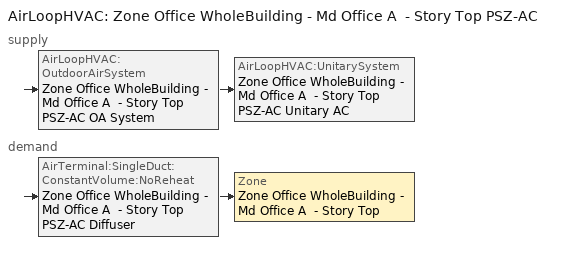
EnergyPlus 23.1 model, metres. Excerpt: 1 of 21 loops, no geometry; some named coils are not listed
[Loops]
AirLoopHVAC 'Zone Office WholeBuilding - Md Office A  - Story Top PSZ-AC'
 supply: AirLoopHVAC:OutdoorAirSystem 'Zone Office WholeBuilding - Md Office A  - Story Top PSZ-AC OA System' > AirLoopHVAC:UnitarySystem 'Zone Office WholeBuilding - Md Office A  - Story Top PSZ-AC Unitary AC'
 demand: AirTerminal:SingleDuct:ConstantVolume:NoReheat 'Zone Office WholeBuilding - Md Office A  - Story Top PSZ-AC Diffuser' > Zone 'Zone Office WholeBuilding - Md Office A  - Story Top'
[SizingPeriod:DesignDay] Day of Month=21; Day Type=SummerDesignDay; Dry-Bulb Temperature Range Modifier Type=DefaultMultipliers; Humidity Condition Type=Wetbulb; Barometric Pressure {Pa}=100917; Wind Speed {m/s}=5; Wind Direction {deg}=320; Rain Indicator=No; Snow Indicator=No; Daylight Saving Time Indicator=No; Solar Model Indicator=ASHRAETau; Begin Environment Reset Mode=FullResetAtBeginEnvironment
Name | Month | Maximum Dry-Bulb Temperature {C} | Daily Dry-Bulb Temperature Range {deltaC} | Wetbulb or DewPoint at Maximum Dry-Bulb {C} | ASHRAE Clear Sky Optical Depth for Beam Irradiance (taub) | ASHRAE Clear Sky Optical Depth for Diffuse Irradiance (taud)
Kodiak April .4% Condns WB=>MCDB | 4 | 11.4 | 5.4 | 8 | 0.323 | 2.439
Kodiak August .4% Condns DB=>MCWB | 8 | 22.6 | 6.3 | 16 | 0.322 | 2.497
Kodiak August .4% Condns WB=>MCDB | 8 | 21.4 | 6.3 | 16.9 | 0.322 | 2.497
Kodiak December .4% Condns DB=>MCWB | 12 | 6.9 | 5.1 | 5.6 | 0.359 | 2.403
Kodiak December .4% Condns WB=>MCDB | 12 | 6.5 | 5.1 | 6.2 | 0.359 | 2.403
Kodiak February .4% Condns DB=>MCWB | 2 | 6.9 | 4.9 | 4.6 | 0.336 | 2.429
Kodiak February .4% Condns WB=>MCDB | 2 | 6.1 | 4.9 | 5.5 | 0.336 | 2.429
Kodiak January .4% Condns DB=>MCWB | 1 | 6.8 | 4.7 | 4 | 0.326 | 2.48
Kodiak January .4% Condns WB=>MCDB | 1 | 5.7 | 4.7 | 5.5 | 0.326 | 2.48
Kodiak July .4% Condns DB=>MCWB | 7 | 24.2 | 5.5 | 16.2 | 0.316 | 2.499
Kodiak July .4% Condns WB=>MCDB | 7 | 22.8 | 5.5 | 16.6 | 0.316 | 2.499
Kodiak June .4% Condns DB=>MCWB | 6 | 22.3 | 5.4 | 13.8 | 0.317 | 2.453
Kodiak June .4% Condns WB=>MCDB | 6 | 20.3 | 5.4 | 14.7 | 0.317 | 2.453
Kodiak March .4% Condns DB=>MCWB | 3 | 8.3 | 5.5 | 3.9 | 0.337 | 2.384
Kodiak March .4% Condns WB=>MCDB | 3 | 6.3 | 5.5 | 5.2 | 0.337 | 2.384
Kodiak May .4% Condns DB=>MCWB | 5 | 18.8 | 5.9 | 10.5 | 0.314 | 2.447
Kodiak May .4% Condns WB=>MCDB | 5 | 17 | 5.9 | 11.2 | 0.314 | 2.447
Kodiak November .4% Condns DB=>MCWB | 11 | 9.4 | 5.3 | 7.3 | 0.358 | 2.388
Kodiak November .4% Condns WB=>MCDB | 11 | 8.7 | 5.3 | 8.2 | 0.358 | 2.388
Kodiak October .4% Condns DB=>MCWB | 10 | 12.6 | 6.2 | 9.4 | 0.34 | 2.431
Kodiak October .4% Condns WB=>MCDB | 10 | 11.3 | 6.2 | 10.7 | 0.34 | 2.431
Kodiak September .4% Condns DB=>MCWB | 9 | 18 | 6.4 | 12.5 | 0.333 | 2.489
Kodiak September .4% Condns WB=>MCDB | 9 | 16.2 | 6.4 | 13.8 | 0.333 | 2.489
[ZoneControl:Thermostat]
Zone Office WholeBuilding - Md Office A  - Story Top Thermostat: Zone or ZoneList=Zone Office WholeBuilding - Md Office A  - Story Top; Control Type Schedule=Zone Office WholeBuilding - Md Office A  - Story Top Thermostat Schedule; Control 1=Office WholeBuilding - Md Office - 90.1-2016 Thermostat 1; Temperature Difference Between Cutout And Setpoint {deltaC}=0
[ThermostatSetpoint:DualSetpoint]
Office WholeBuilding - Md Office - 90.1-2016 Thermostat 1: Heating Setpoint Temperature Schedule=OfficeMedium HTGSETP_SCH_YES_OPTIMUM; Cooling Setpoint Temperature Schedule=OfficeMedium CLGSETP_SCH_YES_OPTIMUM
[AirTerminal:SingleDuct:ConstantVolume:NoReheat]
Zone Office WholeBuilding - Md Office A  - Story Top PSZ-AC Diffuser: Availability Schedule=Always On Discrete; Maximum Air Flow Rate {m3/s}=AutoSize
[Zone equipment]
Zone Office WholeBuilding - Md Office A  - Story Top: Zone Office WholeBuilding - Md Office A  - Story Top PSZ-AC Diffuser
[Sizing:Zone]
Zone Office WholeBuilding - Md Office A  - Story Top: Zone Cooling Design Supply Air Temperature Input Method=SupplyAirTemperature; Zone Cooling Design Supply Air Temperature {C}=12.7778; Zone Cooling Design Supply Air Temperature Difference {deltaC}=11.11; Zone Heating Design Supply Air Temperature Input Method=SupplyAirTemperature; Zone Heating Design Supply Air Temperature {C}=50; Zone Heating Design Supply Air Temperature Difference {deltaC}=11.11; Zone Cooling Design Supply Air Humidity Ratio {kgWater/kgDryAir}=0.0085; Zone Heating Design Supply Air Humidity Ratio {kgWater/kgDryAir}=0.008; Design Specification Outdoor Air Object=Zone Office WholeBuilding - Md Office A  - Story Top DSOA Space List; Cooling Design Air Flow Method=DesignDay; Cooling Design Air Flow Rate {m3/s}=0; Cooling Minimum Air Flow per Zone Floor Area {m3/s-m2}=0.000762; Cooling Minimum Air Flow {m3/s}=0; Cooling Minimum Air Flow Fraction=0; Heating Design Air Flow Method=DesignDay; Heating Design Air Flow Rate {m3/s}=0; Heating Maximum Air Flow per Zone Floor Area {m3/s-m2}=0.002032; Heating Maximum Air Flow {m3/s}=0.141576; Heating Maximum Air Flow Fraction=0.3; Account for Dedicated Outdoor Air System=No; Zone Load Sizing Method=Sensible Load Only No Latent Load; Zone Latent Cooling Design Supply Air Humidity Ratio Input Method=HumidityRatioDifference; Zone Cooling Design Supply Air Humidity Ratio Difference {kgWater/kgDryAir}=0.005; Zone Latent Heating Design Supply Air Humidity Ratio Input Method=HumidityRatioDifference; Zone Humidification Design Supply Air Humidity Ratio Difference {kgWater/kgDryAir}=0.005
[Controller:MechanicalVentilation]
Controller Mechanical Ventilation 10: Availability Schedule=Zone Office WholeBuilding - Md Office A  - Story Top PSZ-AC Occ Sch; Demand Controlled Ventilation=No; System Outdoor Air Method=ZoneSum; Zone or ZoneList Name 1=Zone Office WholeBuilding - Md Office A  - Story Top; Design Specification Outdoor Air Object Name 1=Office WholeBuilding - Md Office Ventilation
[DesignSpecification:OutdoorAir]
Office WholeBuilding - Md Office Ventilation: Outdoor Air Method=Sum; Outdoor Air Flow per Person {m3/s-person}=0; Outdoor Air Flow per Zone Floor Area {m3/s-m2}=0.0004318; Outdoor Air Flow per Zone {m3/s}=0; Outdoor Air Flow Air Changes per Hour {1/hr}=0
[DesignSpecification:OutdoorAir:SpaceList]
Zone Office WholeBuilding - Md Office A  - Story Top DSOA Space List: Space Name 1=Office WholeBuilding - Md Office A  - Story Top; Space Design Specification Outdoor Air Object Name 1=Office WholeBuilding - Md Office Ventilation
[AirLoopHVAC]
Zone Office WholeBuilding - Md Office A  - Story Top PSZ-AC: Design Supply Air Flow Rate {m3/s}=AutoSize; Design Return Air Flow Fraction of Supply Air Flow=1
[Sizing:System]
Zone Office WholeBuilding - Md Office A  - Story Top PSZ-AC: Type of Load to Size On=Sensible; Design Outdoor Air Flow Rate {m3/s}=Autosize; Central Heating Maximum System Air Flow Ratio=1; Preheat Design Temperature {C}=7.22222; Preheat Design Humidity Ratio {kgWater/kgDryAir}=0.008; Precool Design Temperature {C}=12.7778; Precool Design Humidity Ratio {kgWater/kgDryAir}=0.008; Central Cooling Design Supply Air Temperature {C}=12.7778; Central Heating Design Supply Air Temperature {C}=50; Type of Zone Sum to Use=Coincident; 100% Outdoor Air in Cooling=No; 100% Outdoor Air in Heating=No; Central Cooling Design Supply Air Humidity Ratio {kgWater/kgDryAir}=0.0085; Central Heating Design Supply Air Humidity Ratio {kgWater/kgDryAir}=0.008; Cooling Supply Air Flow Rate Method=DesignDay; Cooling Supply Air Flow Rate {m3/s}=0; Cooling Supply Air Flow Rate Per Floor Area {m3/s-m2}=0.00996765; Cooling Fraction of Autosized Cooling Supply Air Flow Rate=1; Cooling Supply Air Flow Rate Per Unit Cooling Capacity {m3/s-W}=3.94755e-05; Heating Supply Air Flow Rate Method=DesignDay; Heating Supply Air Flow Rate {m3/s}=0; Heating Supply Air Flow Rate Per Floor Area {m3/s-m2}=0.00996765; Heating Fraction of Autosized Heating Supply Air Flow Rate=1; Heating Fraction of Autosized Cooling Supply Air Flow Rate=1; Heating Supply Air Flow Rate Per Unit Heating Capacity {m3/s-W}=3.15882e-05; System Outdoor Air Method=ZoneSum; Zone Maximum Outdoor Air Fraction=1; Cooling Design Capacity Method=CoolingDesignCapacity; Cooling Design Capacity {W}=Autosize; Cooling Design Capacity Per Floor Area {W/m2}=234.7; Fraction of Autosized Cooling Design Capacity=1; Heating Design Capacity Method=HeatingDesignCapacity; Heating Design Capacity {W}=Autosize; Heating Design Capacity Per Floor Area {W/m2}=157; Fraction of Autosized Heating Design Capacity=1; Central Cooling Capacity Control Method=OnOff; Occupant Diversity=Autosize
[Controller:OutdoorAir]
Zone Office WholeBuilding - Md Office A  - Story Top PSZ-AC OA System Controller: Minimum Outdoor Air Flow Rate {m3/s}=Autosize; Maximum Outdoor Air Flow Rate {m3/s}=Autosize; Economizer Control Type=NoEconomizer; Economizer Control Action Type=ModulateFlow; Economizer Maximum Limit Dry-Bulb Temperature {C}=28; Economizer Maximum Limit Enthalpy {J/kg}=64000; Lockout Type=LockoutWithHeating; Minimum Limit Type=FixedMinimum; Minimum Outdoor Air Schedule=Zone Office WholeBuilding - Md Office A  - Story Top PSZ-AC Occ Sch; Maximum Fraction of Outdoor Air Schedule=ZoneOfficeWholeBuildingMdOfficeAStoryTopPSZACmaxOASch; Mechanical Ventilation Controller=Controller Mechanical Ventilation 10; High Humidity Control=No; Control High Indoor Humidity Based on Outdoor Humidity Ratio=Yes; Heat Recovery Bypass Control Type=BypassWhenWithinEconomizerLimits
[SetpointManager:MixedAir]
Zone Office WholeBuilding - Md Office A  - Story Top PSZ-AC Mixed Air Node OS Default SPM: Control Variable=Temperature; Setpoint Node or NodeList=Zone Office WholeBuilding - Md Office A  - Story Top PSZ-AC Mixed Air Node
[AirLoopHVAC:UnitarySystem]
Zone Office WholeBuilding - Md Office A  - Story Top PSZ-AC Unitary AC: Control Type=Load; Controlling Zone or Thermostat Location=Zone Office WholeBuilding - Md Office A  - Story Top; Dehumidification Control Type=None; Availability Schedule=Outage Availability Schedule; Supply Fan=Zone Office WholeBuilding - Md Office A  - Story Top PSZ-AC Fan; Fan Placement=DrawThrough; Supply Air Fan Operating Mode Schedule=Zone Office WholeBuilding - Md Office A  - Story Top PSZ-AC Occ Sch; Heating Coil=Zone Office WholeBuilding - Md Office A  - Story Top PSZ-AC Water Htg Coil; DX Heating Coil Sizing Ratio=1; Cooling Coil=Zone Office WholeBuilding - Md Office A  - Story Top PSZ-AC 1spd DX AC Clg Coil 26kBtu/hr 14.0SEER; Use DOAS DX Cooling Coil=No; Minimum Supply Air Temperature {C}=2; Latent Load Control=SensibleOnlyLoadControl; Supplemental Heating Coil=Zone Office WholeBuilding - Md Office A  - Story Top PSZ-AC Electric Backup Htg Coil; Cooling Supply Air Flow Rate {m3/s}=Autosize; Heating Supply Air Flow Rate {m3/s}=Autosize; No Load Supply Air Flow Rate {m3/s}=Autosize; Maximum Supply Air Temperature {C}=80; Maximum Outdoor Dry-Bulb Temperature for Supplemental Heater Operation {C}=21; Maximum Cycling Rate {cycles/hr}=2.5; Heat Pump Time Constant {s}=60; Fraction of On-Cycle Power Use=0.01; Heat Pump Fan Delay Time {s}=60; Ancillary On-Cycle Electric Power {W}=0; Ancillary Off-Cycle Electric Power {W}=0
[Fan:OnOff]
Zone Office WholeBuilding - Md Office A  - Story Top PSZ-AC Fan: Availability Schedule=Always On Discrete; Fan Total Efficiency=0.55575; Pressure Rise {Pa}=622.722; Maximum Flow Rate {m3/s}=Autosize; Motor Efficiency=0.855; Motor In Airstream Fraction=1; Fan Power Ratio Function of Speed Ratio Curve=Fan On Off Power Curve 9; Fan Efficiency Ratio Function of Speed Ratio Curve=Fan On Off Efficiency Curve 9
[Coil:Cooling:DX:SingleSpeed]
Zone Office WholeBuilding - Md Office A  - Story Top PSZ-AC 1spd DX AC Clg Coil 26kBtu/hr 14.0SEER: Availability Schedule=Always On Discrete; Gross Rated Total Cooling Capacity {W}=Autosize; Gross Rated Sensible Heat Ratio=Autosize; Gross Rated Cooling COP {W/W}=4.11713; Rated Air Flow Rate {m3/s}=Autosize; Rated Evaporator Fan Power Per Volume Flow Rate 2017 {W/(m3/s)}=773.3; Rated Evaporator Fan Power Per Volume Flow Rate 2023 {W/(m3/s)}=934.4; Total Cooling Capacity Function of Temperature Curve=PSZ-AC_Unitary_PackagecoolCapFT; Total Cooling Capacity Function of Flow Fraction Curve=PSZ-AC_Unitary_PackagecoolFFF; Energy Input Ratio Function of Temperature Curve=PSZ-AC DX Unitary Package EIRFT; Energy Input Ratio Function of Flow Fraction Curve=PSZ-AC_Unitary_PackagecoolEIRFFF; Part Load Fraction Correlation Curve=PSZ-AC_Unitary_PackagecoolPLR; Minimum Outdoor Dry-Bulb Temperature for Compressor Operation {C}=-25; Nominal Time for Condensate Removal to Begin {s}=0; Ratio of Initial Moisture Evaporation Rate and Steady State Latent Capacity=0; Maximum Cycling Rate {cycles/hr}=0; Latent Capacity Time Constant {s}=0; Condenser Type=AirCooled; Evaporative Condenser Effectiveness=0.9; Evaporative Condenser Air Flow Rate {m3/s}=Autosize; Evaporative Condenser Pump Rated Power Consumption {W}=Autosize; Crankcase Heater Capacity {W}=0; Maximum Outdoor Dry-Bulb Temperature for Crankcase Heater Operation {C}=10; Basin Heater Capacity {W/K}=0; Basin Heater Setpoint Temperature {C}=2
[Coil:Heating:Electric]
Zone Office WholeBuilding - Md Office A  - Story Top PSZ-AC Electric Backup Htg Coil: Availability Schedule=Always On Discrete; Efficiency=1; Nominal Capacity {W}=Autosize
[SetpointManager:SingleZone:Reheat]
Zone Office WholeBuilding - Md Office A  - Story Top Setpoint Manager SZ Reheat: Control Variable=Temperature; Minimum Supply Air Temperature {C}=12.7778; Maximum Supply Air Temperature {C}=50; Control Zone=Zone Office WholeBuilding - Md Office A  - Story Top; Setpoint Node or NodeList=Zone Office WholeBuilding - Md Office A  - Story Top PSZ-AC Supply Outlet Node
[Schedule:Day:Interval]
OfficeMedium HTGSETP_SCH_YES_OPTIMUM Default: Average, 24:00, 18.7783
Schedule Day 44: No, 01:00, 0.782448, 02:00, 1.56488, 03:00, 0, 04:00, 0, 05:00, 0, 06:00, 0, 07:00, 0, 08:00, 0, 09:00, 0, 10:00, 0, 11:00, 0, 12:00, 0, 13:00, 0, 14:00, 0, 15:00, 0, 16:00, 0, 17:00, 0, 18:00, 0, 19:00, 0, 20:00, 0, 21:00, 0, 22:00, 0, 23:00, 0, 24:00, 0
Schedule Day 45: No, 01:00, 0, 02:00, 0, 03:00, 2.34731, 04:00, 3.12973, 05:00, 3.91216, 06:00, 4.69459, 07:00, 5.47702, 08:00, 6.25945, 09:00, 7.04188, 10:00, 7.82431, 11:00, 8.60674, 12:00, 9.38916, 13:00, 10.1716, 14:00, 10.954, 15:00, 11.7365, 16:00, 12.5189, 17:00, 13.3013, 18:00, 14.0837, 19:00, 14.8662, 20:00, 15.6486, 21:00, 16.431, 22:00, 17.2135, 23:00, 17.9959, 24:00, 18.7783
OfficeMedium HTGSETP_SCH_YES_OPTIMUM Summer Design Day: No, 24:00, 15.6
OfficeMedium HTGSETP_SCH_YES_OPTIMUM Winter Design Day: No, 05:00, 15.6, 06:00, 17.6, 07:00, 19.6, 22:00, 21, 24:00, 15.6
OfficeMedium CLGSETP_SCH_YES_OPTIMUM Default: Average, 24:00, 88.9143
Schedule Day 30: No, 01:00, 3.70485, 02:00, 7.40961, 03:00, 0, 04:00, 0, 05:00, 0, 06:00, 0, 07:00, 0, 08:00, 0, 09:00, 0, 10:00, 0, 11:00, 0, 12:00, 0, 13:00, 0, 14:00, 0, 15:00, 0, 16:00, 0, 17:00, 0, 18:00, 0, 19:00, 0, 20:00, 0, 21:00, 0, 22:00, 0, 23:00, 0, 24:00, 0
Schedule Day 31: No, 01:00, 0, 02:00, 0, 03:00, 11.1144, 04:00, 14.8191, 05:00, 18.5239, 06:00, 22.2286, 07:00, 25.9334, 08:00, 29.6382, 09:00, 33.3429, 10:00, 37.0477, 11:00, 40.7524, 12:00, 44.4572, 13:00, 48.1619, 14:00, 51.8667, 15:00, 55.5715, 16:00, 59.2762, 17:00, 62.981, 18:00, 66.6857, 19:00, 70.3905, 20:00, 74.0953, 21:00, 77.8, 22:00, 81.5048, 23:00, 85.2095, 24:00, 88.9143
OfficeMedium CLGSETP_SCH_YES_OPTIMUM Summer Design Day: No, 05:00, 26.7, 06:00, 25.7, 07:00, 25, 22:00, 24, 24:00, 26.7
OfficeMedium CLGSETP_SCH_YES_OPTIMUM Winter Design Day: No, 24:00, 26.7
Zone Office WholeBuilding - Md Office A  - Story Top PSZ-AC Occ Sch Sunday: No, 24:00, 0
Zone Office WholeBuilding - Md Office A  - Story Top PSZ-AC Occ Sch Default: No, 00:10, 1, 21:30, 0, 24:00, 1
Zone Office WholeBuilding - Md Office A  - Story Top PSZ-AC Occ Sch Saturday: No, 07:20, 0, 12:59, 1, 24:00, 0
Schedule Day 66: No, 01:00, 0, 02:00, 0, 03:00, 0, 04:00, 0, 05:00, 0, 06:00, 0, 07:00, 0, 08:00, 0, 09:00, 0, 10:00, 0, 11:00, 0, 12:00, 0, 13:00, 0, 14:00, 0, 15:00, 0, 16:00, 0, 17:00, 0, 18:00, 0, 19:00, 0, 20:00, 0, 21:00, 0, 22:00, 0, 23:00, 0, 24:00, 0
Schedule Day 67: No, 01:00, 0, 02:00, 0, 03:00, 0, 04:00, 0, 05:00, 0, 06:00, 0, 07:00, 0, 08:00, 0, 09:00, 0, 10:00, 0, 11:00, 0, 12:00, 0, 13:00, 0, 14:00, 0, 15:00, 0, 16:00, 0, 17:00, 0, 18:00, 0, 19:00, 0, 20:00, 0, 21:00, 0, 22:00, 1, 23:00, 1, 24:00, 1
Zone Office WholeBuilding - Md Office A  - Story Top PSZ-AC Occ Sch Summer Design Day; Zone Office WholeBuilding - Md Office A  - Story Top PSZ-AC Occ Sch Winter Design Day: No, 24:00, 1
Schedule Day 64: No, 01:00, 0.7, 02:00, 0.7, 03:00, 0, 04:00, 0, 05:00, 0, 06:00, 0, 07:00, 0, 08:00, 0, 09:00, 0, 10:00, 0, 11:00, 0, 12:00, 0, 13:00, 0, 14:00, 0, 15:00, 0, 16:00, 0, 17:00, 0, 18:00, 0, 19:00, 0, 20:00, 0, 21:00, 0, 22:00, 0, 23:00, 0, 24:00, 0
Schedule Day 65: No, 01:00, 0, 02:00, 0, 03:00, 0.7, 04:00, 0.7, 05:00, 0.7, 06:00, 0.7, 07:00, 0.7, 08:00, 0.7, 09:00, 0.7, 10:00, 0.7, 11:00, 0.7, 12:00, 0.7, 13:00, 0.7, 14:00, 0.7, 15:00, 0.7, 16:00, 0.7, 17:00, 0.7, 18:00, 0.7, 19:00, 0.7, 20:00, 0.7, 21:00, 0.7, 22:00, 0.7, 23:00, 0.7, 24:00, 0.7
ZoneOfficeWholeBuildingMdOfficeAStoryTopPSZACmaxOASchDefault: No, 24:00, 0.7
[Schedule:Week:Daily]
OfficeMedium HTGSETP_SCH_YES_OPTIMUM Week Rule - Jan1-May27; OfficeMedium HTGSETP_SCH_YES_OPTIMUM Week Rule - Jun4-Dec31: OfficeMedium HTGSETP_SCH_YES_OPTIMUM Default, OfficeMedium HTGSETP_SCH_YES_OPTIMUM Default, OfficeMedium HTGSETP_SCH_YES_OPTIMUM Default, OfficeMedium HTGSETP_SCH_YES_OPTIMUM Default, OfficeMedium HTGSETP_SCH_YES_OPTIMUM Default, OfficeMedium HTGSETP_SCH_YES_OPTIMUM Default, OfficeMedium HTGSETP_SCH_YES_OPTIMUM Default, OfficeMedium HTGSETP_SCH_YES_OPTIMUM Default, OfficeMedium HTGSETP_SCH_YES_OPTIMUM Summer Design Day, OfficeMedium HTGSETP_SCH_YES_OPTIMUM Winter Design Day, OfficeMedium HTGSETP_SCH_YES_OPTIMUM Default, OfficeMedium HTGSETP_SCH_YES_OPTIMUM Default
OfficeMedium HTGSETP_SCH_YES_OPTIMUM Week Rule - May28-Jun3: OfficeMedium HTGSETP_SCH_YES_OPTIMUM Default, OfficeMedium HTGSETP_SCH_YES_OPTIMUM Default, OfficeMedium HTGSETP_SCH_YES_OPTIMUM Default, OfficeMedium HTGSETP_SCH_YES_OPTIMUM Default, Schedule Day 44, Schedule Day 45, OfficeMedium HTGSETP_SCH_YES_OPTIMUM Default, OfficeMedium HTGSETP_SCH_YES_OPTIMUM Default, OfficeMedium HTGSETP_SCH_YES_OPTIMUM Summer Design Day, OfficeMedium HTGSETP_SCH_YES_OPTIMUM Winter Design Day, OfficeMedium HTGSETP_SCH_YES_OPTIMUM Default, OfficeMedium HTGSETP_SCH_YES_OPTIMUM Default
OfficeMedium CLGSETP_SCH_YES_OPTIMUM Week Rule - Jan1-May27; OfficeMedium CLGSETP_SCH_YES_OPTIMUM Week Rule - Jun4-Dec31: OfficeMedium CLGSETP_SCH_YES_OPTIMUM Default, OfficeMedium CLGSETP_SCH_YES_OPTIMUM Default, OfficeMedium CLGSETP_SCH_YES_OPTIMUM Default, OfficeMedium CLGSETP_SCH_YES_OPTIMUM Default, OfficeMedium CLGSETP_SCH_YES_OPTIMUM Default, OfficeMedium CLGSETP_SCH_YES_OPTIMUM Default, OfficeMedium CLGSETP_SCH_YES_OPTIMUM Default, OfficeMedium CLGSETP_SCH_YES_OPTIMUM Default, OfficeMedium CLGSETP_SCH_YES_OPTIMUM Summer Design Day, OfficeMedium CLGSETP_SCH_YES_OPTIMUM Winter Design Day, OfficeMedium CLGSETP_SCH_YES_OPTIMUM Default, OfficeMedium CLGSETP_SCH_YES_OPTIMUM Default
OfficeMedium CLGSETP_SCH_YES_OPTIMUM Week Rule - May28-Jun3: OfficeMedium CLGSETP_SCH_YES_OPTIMUM Default, OfficeMedium CLGSETP_SCH_YES_OPTIMUM Default, OfficeMedium CLGSETP_SCH_YES_OPTIMUM Default, OfficeMedium CLGSETP_SCH_YES_OPTIMUM Default, Schedule Day 30, Schedule Day 31, OfficeMedium CLGSETP_SCH_YES_OPTIMUM Default, OfficeMedium CLGSETP_SCH_YES_OPTIMUM Default, OfficeMedium CLGSETP_SCH_YES_OPTIMUM Summer Design Day, OfficeMedium CLGSETP_SCH_YES_OPTIMUM Winter Design Day, OfficeMedium CLGSETP_SCH_YES_OPTIMUM Default, OfficeMedium CLGSETP_SCH_YES_OPTIMUM Default
Zone Office WholeBuilding - Md Office A  - Story Top PSZ-AC Occ Sch Week Rule - Jan1-May27; Zone Office WholeBuilding - Md Office A  - Story Top PSZ-AC Occ Sch Week Rule - Jun4-Dec31: Zone Office WholeBuilding - Md Office A  - Story Top PSZ-AC Occ Sch Sunday, Zone Office WholeBuilding - Md Office A  - Story Top PSZ-AC Occ Sch Default, Zone Office WholeBuilding - Md Office A  - Story Top PSZ-AC Occ Sch Default, Zone Office WholeBuilding - Md Office A  - Story Top PSZ-AC Occ Sch Default, Zone Office WholeBuilding - Md Office A  - Story Top PSZ-AC Occ Sch Default, Zone Office WholeBuilding - Md Office A  - Story Top PSZ-AC Occ Sch Default, Zone Office WholeBuilding - Md Office A  - Story Top PSZ-AC Occ Sch Saturday, Zone Office WholeBuilding - Md Office A  - Story Top PSZ-AC Occ Sch Default, Zone Office WholeBuilding - Md Office A  - Story Top PSZ-AC Occ Sch Summer Design Day, Zone Office WholeBuilding - Md Office A  - Story Top PSZ-AC Occ Sch Winter Design Day, Zone Office WholeBuilding - Md Office A  - Story Top PSZ-AC Occ Sch Default, Zone Office WholeBuilding - Md Office A  - Story Top PSZ-AC Occ Sch Default
Zone Office WholeBuilding - Md Office A  - Story Top PSZ-AC Occ Sch Week Rule - May28-Jun3: Zone Office WholeBuilding - Md Office A  - Story Top PSZ-AC Occ Sch Sunday, Zone Office WholeBuilding - Md Office A  - Story Top PSZ-AC Occ Sch Default, Zone Office WholeBuilding - Md Office A  - Story Top PSZ-AC Occ Sch Default, Zone Office WholeBuilding - Md Office A  - Story Top PSZ-AC Occ Sch Default, Schedule Day 66, Schedule Day 67, Zone Office WholeBuilding - Md Office A  - Story Top PSZ-AC Occ Sch Saturday, Zone Office WholeBuilding - Md Office A  - Story Top PSZ-AC Occ Sch Default, Zone Office WholeBuilding - Md Office A  - Story Top PSZ-AC Occ Sch Summer Design Day, Zone Office WholeBuilding - Md Office A  - Story Top PSZ-AC Occ Sch Winter Design Day, Zone Office WholeBuilding - Md Office A  - Story Top PSZ-AC Occ Sch Default, Zone Office WholeBuilding - Md Office A  - Story Top PSZ-AC Occ Sch Default
ZoneOfficeWholeBuildingMdOfficeAStoryTopPSZACmaxOASch Week Rule - Jan1-May27; ZoneOfficeWholeBuildingMdOfficeAStoryTopPSZACmaxOASch Week Rule - Jun4-Dec31: ZoneOfficeWholeBuildingMdOfficeAStoryTopPSZACmaxOASchDefault, ZoneOfficeWholeBuildingMdOfficeAStoryTopPSZACmaxOASchDefault, ZoneOfficeWholeBuildingMdOfficeAStoryTopPSZACmaxOASchDefault, ZoneOfficeWholeBuildingMdOfficeAStoryTopPSZACmaxOASchDefault, ZoneOfficeWholeBuildingMdOfficeAStoryTopPSZACmaxOASchDefault, ZoneOfficeWholeBuildingMdOfficeAStoryTopPSZACmaxOASchDefault, ZoneOfficeWholeBuildingMdOfficeAStoryTopPSZACmaxOASchDefault, ZoneOfficeWholeBuildingMdOfficeAStoryTopPSZACmaxOASchDefault, ZoneOfficeWholeBuildingMdOfficeAStoryTopPSZACmaxOASchDefault, ZoneOfficeWholeBuildingMdOfficeAStoryTopPSZACmaxOASchDefault, ZoneOfficeWholeBuildingMdOfficeAStoryTopPSZACmaxOASchDefault, ZoneOfficeWholeBuildingMdOfficeAStoryTopPSZACmaxOASchDefault
ZoneOfficeWholeBuildingMdOfficeAStoryTopPSZACmaxOASch Week Rule - May28-Jun3: ZoneOfficeWholeBuildingMdOfficeAStoryTopPSZACmaxOASchDefault, ZoneOfficeWholeBuildingMdOfficeAStoryTopPSZACmaxOASchDefault, ZoneOfficeWholeBuildingMdOfficeAStoryTopPSZACmaxOASchDefault, ZoneOfficeWholeBuildingMdOfficeAStoryTopPSZACmaxOASchDefault, Schedule Day 64, Schedule Day 65, ZoneOfficeWholeBuildingMdOfficeAStoryTopPSZACmaxOASchDefault, ZoneOfficeWholeBuildingMdOfficeAStoryTopPSZACmaxOASchDefault, ZoneOfficeWholeBuildingMdOfficeAStoryTopPSZACmaxOASchDefault, ZoneOfficeWholeBuildingMdOfficeAStoryTopPSZACmaxOASchDefault, ZoneOfficeWholeBuildingMdOfficeAStoryTopPSZACmaxOASchDefault, ZoneOfficeWholeBuildingMdOfficeAStoryTopPSZACmaxOASchDefault
[Schedule:Year]
OfficeMedium HTGSETP_SCH_YES_OPTIMUM: OfficeMedium HTGSETP_SCH_YES_OPTIMUM Week Rule - Jan1-May27, 1, 1, 5, 27, OfficeMedium HTGSETP_SCH_YES_OPTIMUM Week Rule - May28-Jun3, 5, 28, 6, 3, OfficeMedium HTGSETP_SCH_YES_OPTIMUM Week Rule - Jun4-Dec31, 6, 4, 12, 31
OfficeMedium CLGSETP_SCH_YES_OPTIMUM: OfficeMedium CLGSETP_SCH_YES_OPTIMUM Week Rule - Jan1-May27, 1, 1, 5, 27, OfficeMedium CLGSETP_SCH_YES_OPTIMUM Week Rule - May28-Jun3, 5, 28, 6, 3, OfficeMedium CLGSETP_SCH_YES_OPTIMUM Week Rule - Jun4-Dec31, 6, 4, 12, 31
Zone Office WholeBuilding - Md Office A  - Story Top PSZ-AC Occ Sch: Zone Office WholeBuilding - Md Office A  - Story Top PSZ-AC Occ Sch Week Rule - Jan1-May27, 1, 1, 5, 27, Zone Office WholeBuilding - Md Office A  - Story Top PSZ-AC Occ Sch Week Rule - May28-Jun3, 5, 28, 6, 3, Zone Office WholeBuilding - Md Office A  - Story Top PSZ-AC Occ Sch Week Rule - Jun4-Dec31, 6, 4, 12, 31
ZoneOfficeWholeBuildingMdOfficeAStoryTopPSZACmaxOASch: ZoneOfficeWholeBuildingMdOfficeAStoryTopPSZACmaxOASch Week Rule - Jan1-May27, 1, 1, 5, 27, ZoneOfficeWholeBuildingMdOfficeAStoryTopPSZACmaxOASch Week Rule - May28-Jun3, 5, 28, 6, 3, ZoneOfficeWholeBuildingMdOfficeAStoryTopPSZACmaxOASch Week Rule - Jun4-Dec31, 6, 4, 12, 31
[Schedule:Compact]
Outage Availability Schedule: Through: 01/01, For: AllDays, Until: 24:00, 1, Through: 01/02, For: AllDays, Until: 24:00, 1, Through: 01/03, For: AllDays, Until: 24:00, 1, Through: 01/04, For: AllDays, Until: 24:00, 1, Through: 01/05, For: AllDays, Until: 24:00, 1, Through: 01/06, For: AllDays, Until: 24:00, 1, Through: 01/07, For: AllDays, Until: 24:00, 1, Through: 01/08, For: AllDays, Until: 24:00, 1, Through: 01/09, For: AllDays, Until: 24:00, 1, Through: 01/10, For: AllDays, Until: 24:00, 1, Through: 01/11, For: AllDays, Until: 24:00, 1, Through: 01/12, For: AllDays, Until: 24:00, 1, Through: 01/13, For: AllDays, Until: 24:00, 1, Through: 01/14, For: AllDays, Until: 24:00, 1, Through: 01/15, For: AllDays, Until: 24:00, 1, Through: 01/16, For: AllDays, Until: 24:00, 1, Through: 01/17, For: AllDays, Until: 24:00, 1, Through: 01/18, For: AllDays, Until: 24:00, 1, Through: 01/19, For: AllDays, Until: 24:00, 1, Through: 01/20, For: AllDays, Until: 24:00, 1, Through: 01/21, For: AllDays, Until: 24:00, 1, Through: 01/22, For: AllDays, Until: 24:00, 1, Through: 01/23, For: AllDays, Until: 24:00, 1, Through: 01/24, For: AllDays, Until: 24:00, 1, Through: 01/25, For: AllDays, Until: 24:00, 1, Through: 01/26, For: AllDays, Until: 24:00, 1, Through: 01/27, For: AllDays, Until: 24:00, 1, Through: 01/28, For: AllDays, Until: 24:00, 1, Through: 01/29, For: AllDays, Until: 24:00, 1, Through: 01/30, For: AllDays, Until: 24:00, 1, Through: 01/31, For: AllDays, Until: 24:00, 1, Through: 02/01, For: AllDays, Until: 24:00, 1, Through: 02/02, For: AllDays, Until: 24:00, 1, Through: 02/03, For: AllDays, Until: 24:00, 1, Through: 02/04, For: AllDays, Until: 24:00, 1, Through: 02/05, For: AllDays, Until: 24:00, 1, Through: 02/06, For: AllDays, Until: 24:00, 1, Through: 02/07, For: AllDays, Until: 24:00, 1, Through: 02/08, For: AllDays, Until: 24:00, 1, Through: 02/09, For: AllDays, Until: 24:00, 1, Through: 02/10, For: AllDays, Until: 24:00, 1, Through: 02/11, For: AllDays, Until: 24:00, 1, Through: 02/12, For: AllDays, Until: 24:00, 1, Through: 02/13, For: AllDays, Until: 24:00, 1, Through: 02/14, For: AllDays, Until: 24:00, 1, Through: 02/15, For: AllDays, Until: 24:00, 1, Through: 02/16, For: AllDays, Until: 24:00, 1, Through: 02/17, For: AllDays, Until: 24:00, 1, Through: 02/18, For: AllDays, Until: 24:00, 1, Through: 02/19, For: AllDays, Until: 24:00, 1, Through: 02/20, For: AllDays, Until: 24:00, 1, Through: 02/21, For: AllDays, Until: 24:00, 1, Through: 02/22, For: AllDays, Until: 24:00, 1, Through: 02/23, For: AllDays, Until: 24:00, 1, Through: 02/24, For: AllDays, Until: 24:00, 1, Through: 02/25, For: AllDays, Until: 24:00, 1, Through: 02/26, For: AllDays, Until: 24:00, 1, Through: 02/27, For: AllDays, Until: 24:00, 1, Through: 02/28, For: AllDays, Until: 24:00, 1, Through: 03/01, For: AllDays, Until: 24:00, 1, Through: 03/02, For: AllDays, Until: 24:00, 1, Through: 03/03, For: AllDays, Until: 24:00, 1, Through: 03/04, For: AllDays, Until: 24:00, 1, Through: 03/05, For: AllDays, Until: 24:00, 1, Through: 03/06, For: AllDays, Until: 24:00, 1, Through: 03/07, For: AllDays, Until: 24:00, 1, Through: 03/08, For: AllDays, Until: 24:00, 1, Through: 03/09, For: AllDays, Until: 24:00, 1, Through: 03/10, For: AllDays, Until: 24:00, 1, Through: 03/11, For: AllDays, Until: 24:00, 1, Through: 03/12, For: AllDays, Until: 24:00, 1, Through: 03/13, For: AllDays, Until: 24:00, 1, Through: 03/14, For: AllDays, Until: 24:00, 1, Through: 03/15, For: AllDays, Until: 24:00, 1, Through: 03/16, For: AllDays, Until: 24:00, 1, Through: 03/17, For: AllDays, Until: 24:00, 1, Through: 03/18, For: AllDays, Until: 24:00, 1, Through: 03/19, For: AllDays, Until: 24:00, 1, Through: 03/20, For: AllDays, Until: 24:00, 1, Through: 03/21, For: AllDays, Until: 24:00, 1, Through: 03/22, For: AllDays, Until: 24:00, 1, Through: 03/23, For: AllDays, Until: 24:00, 1, Through: 03/24, For: AllDays, Until: 24:00, 1, Through: 03/25, For: AllDays, Until: 24:00, 1, Through: 03/26, For: AllDays, Until: 24:00, 1, Through: 03/27, For: AllDays, Until: 24:00, 1, Through: 03/28, For: AllDays, Until: 24:00, 1, Through: 03/29, For: AllDays, Until: 24:00, 1, Through: 03/30, For: AllDays, Until: 24:00, 1, Through: 03/31, For: AllDays, Until: 24:00, 1, Through: 04/01, For: AllDays, Until: 24:00, 1, Through: 04/02, For: AllDays, Until: 24:00, 1, Through: 04/03, For: AllDays, Until: 24:00, 1, Through: 04/04, For: AllDays, Until: 24:00, 1, Through: 04/05, For: AllDays, Until: 24:00, 1, Through: 04/06, For: AllDays, Until: 24:00, 1, Through: 04/07, For: AllDays, Until: 24:00, 1, Through: 04/08, For: AllDays, Until: 24:00, 1, Through: 04/09, For: AllDays, Until: 24:00, 1, Through: 04/10, For: AllDays, Until: 24:00, 1, Through: 04/11, For: AllDays, Until: 24:00, 1, Through: 04/12, For: AllDays, Until: 24:00, 1, Through: 04/13, For: AllDays, Until: 24:00, 1, Through: 04/14, For: AllDays, Until: 24:00, 1, Through: 04/15, For: AllDays, Until: 24:00, 1, Through: 04/16, For: AllDays, Until: 24:00, 1, Through: 04/17, For: AllDays, Until: 24:00, 1, Through: 04/18, For: AllDays, Until: 24:00, 1, Through: 04/19, For: AllDays, Until: 24:00, 1, Through: 04/20, For: AllDays, Until: 24:00, 1, Through: 04/21, For: AllDays, Until: 24:00, 1, Through: 04/22, For: AllDays, Until: 24:00, 1, Through: 04/23, For: AllDays, Until: 24:00, 1, Through: 04/24, For: AllDays, Until: 24:00, 1, Through: 04/25, For: AllDays, Until: 24:00, 1, Through: 04/26, For: AllDays, Until: 24:00, 1, Through: 04/27, For: AllDays, Until: 24:00, 1, Through: 04/28, For: AllDays, Until: 24:00, 1, Through: 04/29, For: AllDays, Until: 24:00, 1, Through: 04/30, For: AllDays, Until: 24:00, 1, Through: 05/01, For: AllDays, Until: 24:00, 1, Through: 05/02, For: AllDays, Until: 24:00, 1, Through: 05/03, For: AllDays, Until: 24:00, 1, Through: 05/04, For: AllDays, Until: 24:00, 1, Through: 05/05, For: AllDays, Until: 24:00, 1, Through: 05/06, For: AllDays, Until: 24:00, 1, Through: 05/07, For: AllDays, Until: 24:00, 1, Through: 05/08, For: AllDays, Until: 24:00, 1, Through: 05/09, For: AllDays, Until: 24:00, 1, Through: 05/10, For: AllDays, Until: 24:00, 1, Through: 05/11, For: AllDays, Until: 24:00, 1, Through: 05/12, For: AllDays, Until: 24:00, 1, Through: 05/13, For: AllDays, Until: 24:00, 1, Through: 05/14, For: AllDays, Until: 24:00, 1, Through: 05/15, For: AllDays, Until: 24:00, 1, Through: 05/16, For: AllDays, Until: 24:00, 1, Through: 05/17, For: AllDays, Until: 24:00, 1, Through: 05/18, For: AllDays, Until: 24:00, 1, Through: 05/19, For: AllDays, Until: 24:00, 1, Through: 05/20, For: AllDays, Until: 24:00, 1, Through: 05/21, For: AllDays, Until: 24:00, 1, Through: 05/22, For: AllDays, Until: 24:00, 1, Through: 05/23, For: AllDays, Until: 24:00, 1, Through: 05/24, For: AllDays, Until: 24:00, 1, Through: 05/25, For: AllDays, Until: 24:00, 1, Through: 05/26, For: AllDays, Until: 24:00, 1, Through: 05/27, For: AllDays, Until: 24:00, 1, Through: 05/28, For: AllDays, Until: 24:00, 1, Through: 05/29, For: AllDays, Until: 24:00, 1, Through: 05/30, For: AllDays, Until: 24:00, 1, Through: 05/31, For: AllDays, Until: 24:00, 1, Through: 06/01, For: AllDays, Until: 02:00, 1, Until: 24:00, 0, Through: 06/02, For: AllDays, Until: 01:00, 0, Until: 24:00, 1, Through: 06/03, For: AllDays, Until: 24:00, 1, Through: 06/04, For: AllDays, Until: 24:00, 1, Through: 06/05, For: AllDays, Until: 24:00, 1, Through: 06/06, For: AllDays, Until: 24:00, 1, Through: 06/07, For: AllDays, Until: 24:00, 1, Through: 06/08, For: AllDays, Until: 24:00, 1, Through: 06/09, For: AllDays, Until: 24:00, 1, Through: 06/10, For: AllDays, Until: 24:00, 1, Through: 06/11, For: AllDays, Until: 24:00, 1, Through: 06/12, For: AllDays, Until: 24:00, 1, Through: 06/13, For: AllDays, Until: 24:00, 1, Through: 06/14, For: AllDays, Until: 24:00, 1, Through: 06/15, For: AllDays, Until: 24:00, 1, Through: 06/16, For: AllDays, Until: 24:00, 1, Through: 06/17, For: AllDays, Until: 24:00, 1, Through: 06/18, For: AllDays, Until: 24:00, 1, Through: 06/19, For: AllDays, Until: 24:00, 1, Through: 06/20, For: AllDays, Until: 24:00, 1, Through: 06/21, For: AllDays, Until: 24:00, 1, Through: 06/22, For: AllDays, Until: 24:00, 1, Through: 06/23, For: AllDays, Until: 24:00, 1, Through: 06/24, For: AllDays, Until: 24:00, 1, Through: 06/25, For: AllDays, Until: 24:00, 1, Through: 06/26, For: AllDays, Until: 24:00, 1, Through: 06/27, For: AllDays, Until: 24:00, 1, Through: 06/28, For: AllDays, Until: 24:00, 1, Through: 06/29, For: AllDays, Until: 24:00, 1, Through: 06/30, For: AllDays, Until: 24:00, 1, Through: 07/01, For: AllDays, Until: 24:00, 1, Through: 07/02, For: AllDays, Until: 24:00, 1, Through: 07/03, For: AllDays, Until: 24:00, 1, Through: 07/04, For: AllDays, Until: 24:00, 1, Through: 07/05, For: AllDays, Until: 24:00, 1, Through: 07/06, For: AllDays, Until: 24:00, 1, Through: 07/07, For: AllDays, Until: 24:00, 1, Through: 07/08, For: AllDays, Until: 24:00, 1, Through: 07/09, For: AllDays, Until: 24:00, 1, Through: 07/10, For: AllDays, Until: 24:00, 1, Through: 07/11, For: AllDays, Until: 24:00, 1, Through: 07/12, For: AllDays, Until: 24:00, 1, Through: 07/13, For: AllDays, Until: 24:00, 1, Through: 07/14, For: AllDays, Until: 24:00, 1, Through: 07/15, For: AllDays, Until: 24:00, 1, Through: 07/16, For: AllDays, Until: 24:00, 1, Through: 07/17, For: AllDays, Until: 24:00, 1, Through: 07/18, For: AllDays, Until: 24:00, 1, Through: 07/19, For: AllDays, Until: 24:00, 1, Through: 07/20, For: AllDays, Until: 24:00, 1, Through: 07/21, For: AllDays, Until: 24:00, 1, Through: 07/22, For: AllDays, Until: 24:00, 1, Through: 07/23, For: AllDays, Until: 24:00, 1, Through: 07/24, For: AllDays, Until: 24:00, 1, Through: 07/25, For: AllDays, Until: 24:00, 1, Through: 07/26, For: AllDays, Until: 24:00, 1, Through: 07/27, For: AllDays, Until: 24:00, 1, Through: 07/28, For: AllDays, Until: 24:00, 1, Through: 07/29, For: AllDays, Until: 24:00, 1, Through: 07/30, For: AllDays, Until: 24:00, 1, Through: 07/31, For: AllDays, Until: 24:00, 1, Through: 08/01, For: AllDays, Until: 24:00, 1, Through: 08/02, For: AllDays, Until: 24:00, 1, Through: 08/03, For: AllDays, Until: 24:00, 1, Through: 08/04, For: AllDays, Until: 24:00, 1, Through: 08/05, For: AllDays, Until: 24:00, 1, Through: 08/06, For: AllDays, Until: 24:00, 1, Through: 08/07, For: AllDays, Until: 24:00, 1, Through: 08/08, For: AllDays, Until: 24:00, 1, Through: 08/09, For: AllDays, Until: 24:00, 1, Through: 08/10, For: AllDays, Until: 24:00, 1, Through: 08/11, For: AllDays, Until: 24:00, 1, Through: 08/12, For: AllDays, Until: 24:00, 1, Through: 08/13, For: AllDays, Until: 24:00, 1, Through: 08/14, For: AllDays, Until: 24:00, 1, Through: 08/15, For: AllDays, Until: 24:00, 1, Through: 08/16, For: AllDays, Until: 24:00, 1, Through: 08/17, For: AllDays, Until: 24:00, 1, Through: 08/18, For: AllDays, Until: 24:00, 1, Through: 08/19, For: AllDays, Until: 24:00, 1, Through: 08/20, For: AllDays, Until: 24:00, 1, Through: 08/21, For: AllDays, Until: 24:00, 1, Through: 08/22, For: AllDays, Until: 24:00, 1, Through: 08/23, For: AllDays, Until: 24:00, 1, Through: 08/24, For: AllDays, Until: 24:00, 1, Through: 08/25, For: AllDays, Until: 24:00, 1, Through: 08/26, For: AllDays, Until: 24:00, 1, Through: 08/27, For: AllDays, Until: 24:00, 1, Through: 08/28, For: AllDays, Until: 24:00, 1, Through: 08/29, For: AllDays, Until: 24:00, 1, Through: 08/30, For: AllDays, Until: 24:00, 1, Through: 08/31, For: AllDays, Until: 24:00, 1, Through: 09/01, For: AllDays, Until: 24:00, 1, Through: 09/02, For: AllDays, Until: 24:00, 1, Through: 09/03, For: AllDays, Until: 24:00, 1, Through: 09/04, For: AllDays, Until: 24:00, 1, Through: 09/05, For: AllDays, Until: 24:00, 1, Through: 09/06, For: AllDays, Until: 24:00, 1, Through: 09/07, For: AllDays, Until: 24:00, 1, Through: 09/08, For: AllDays, Until: 24:00, 1, Through: 09/09, For: AllDays, Until: 24:00, 1, Through: 09/10, For: AllDays, Until: 24:00, 1, Through: 09/11, For: AllDays, Until: 24:00, 1, Through: 09/12, For: AllDays, Until: 24:00, 1, Through: 09/13, For: AllDays, Until: 24:00, 1, Through: 09/14, For: AllDays, Until: 24:00, 1, Through: 09/15, For: AllDays, Until: 24:00, 1, Through: 09/16, For: AllDays, Until: 24:00, 1, Through: 09/17, For: AllDays, Until: 24:00, 1, Through: 09/18, For: AllDays, Until: 24:00, 1, Through: 09/19, For: AllDays, Until: 24:00, 1, Through: 09/20, For: AllDays, Until: 24:00, 1, Through: 09/21, For: AllDays, Until: 24:00, 1, Through: 09/22, For: AllDays, Until: 24:00, 1, Through: 09/23, For: AllDays, Until: 24:00, 1, Through: 09/24, For: AllDays, Until: 24:00, 1, Through: 09/25, For: AllDays, Until: 24:00, 1, Through: 09/26, For: AllDays, Until: 24:00, 1, Through: 09/27, For: AllDays, Until: 24:00, 1, Through: 09/28, For: AllDays, Until: 24:00, 1, Through: 09/29, For: AllDays, Until: 24:00, 1, Through: 09/30, For: AllDays, Until: 24:00, 1, Through: 10/01, For: AllDays, Until: 24:00, 1, Through: 10/02, For: AllDays, Until: 24:00, 1, Through: 10/03, For: AllDays, Until: 24:00, 1, Through: 10/04, For: AllDays, Until: 24:00, 1, Through: 10/05, For: AllDays, Until: 24:00, 1, Through: 10/06, For: AllDays, Until: 24:00, 1, Through: 10/07, For: AllDays, Until: 24:00, 1, Through: 10/08, For: AllDays, Until: 24:00, 1, Through: 10/09, For: AllDays, Until: 24:00, 1, Through: 10/10, For: AllDays, Until: 24:00, 1, Through: 10/11, For: AllDays, Until: 24:00, 1, Through: 10/12, For: AllDays, Until: 24:00, 1, Through: 10/13, For: AllDays, Until: 24:00, 1, Through: 10/14, For: AllDays, Until: 24:00, 1, Through: 10/15, For: AllDays, Until: 24:00, 1, Through: 10/16, For: AllDays, Until: 24:00, 1, Through: 10/17, For: AllDays, Until: 24:00, 1, Through: 10/18, For: AllDays, Until: 24:00, 1, Through: 10/19, For: AllDays, Until: 24:00, 1, Through: 10/20, For: AllDays, Until: 24:00, 1, Through: 10/21, For: AllDays, Until: 24:00, 1, Through: 10/22, For: AllDays, Until: 24:00, 1, Through: 10/23, For: AllDays, Until: 24:00, 1, Through: 10/24, For: AllDays, Until: 24:00, 1, Through: 10/25, For: AllDays, Until: 24:00, 1, Through: 10/26, For: AllDays, Until: 24:00, 1, Through: 10/27, For: AllDays, Until: 24:00, 1, Through: 10/28, For: AllDays, Until: 24:00, 1, Through: 10/29, For: AllDays, Until: 24:00, 1, Through: 10/30, For: AllDays, Until: 24:00, 1, Through: 10/31, For: AllDays, Until: 24:00, 1, Through: 11/01, For: AllDays, Until: 24:00, 1, Through: 11/02, For: AllDays, Until: 24:00, 1, Through: 11/03, For: AllDays, Until: 24:00, 1, Through: 11/04, For: AllDays, Until: 24:00, 1, Through: 11/05, For: AllDays, Until: 24:00, 1, Through: 11/06, For: AllDays, Until: 24:00, 1, Through: 11/07, For: AllDays, Until: 24:00, 1, Through: 11/08, For: AllDays, Until: 24:00, 1, Through: 11/09, For: AllDays, Until: 24:00, 1, Through: 11/10, For: AllDays, Until: 24:00, 1, Through: 11/11, For: AllDays, Until: 24:00, 1, Through: 11/12, For: AllDays, Until: 24:00, 1, Through: 11/13, For: AllDays, Until: 24:00, 1, Through: 11/14, For: AllDays, Until: 24:00, 1, Through: 11/15, For: AllDays, Until: 24:00, 1, Through: 11/16, For: AllDays, Until: 24:00, 1, Through: 11/17, For: AllDays, Until: 24:00, 1, Through: 11/18, For: AllDays, Until: 24:00, 1, Through: 11/19, For: AllDays, Until: 24:00, 1, Through: 11/20, For: AllDays, Until: 24:00, 1, Through: 11/21, For: AllDays, Until: 24:00, 1, Through: 11/22, For: AllDays, Until: 24:00, 1, Through: 11/23, For: AllDays, Until: 24:00, 1, Through: 11/24, For: AllDays, Until: 24:00, 1, Through: 11/25, For: AllDays, Until: 24:00, 1, Through: 11/26, For: AllDays, Until: 24:00, 1, Through: 11/27, For: AllDays, Until: 24:00, 1, Through: 11/28, For: AllDays, Until: 24:00, 1, Through: 11/29, For: AllDays, Until: 24:00, 1, Through: 11/30, For: AllDays, Until: 24:00, 1, Through: 12/01, For: AllDays, Until: 24:00, 1, Through: 12/02, For: AllDays, Until: 24:00, 1, Through: 12/03, For: AllDays, Until: 24:00, 1, Through: 12/04, For: AllDays, Until: 24:00, 1, Through: 12/05, For: AllDays, Until: 24:00, 1, Through: 12/06, For: AllDays, Until: 24:00, 1, Through: 12/07, For: AllDays, Until: 24:00, 1, Through: 12/08, For: AllDays, Until: 24:00, 1, Through: 12/09, For: AllDays, Until: 24:00, 1, Through: 12/10, For: AllDays, Until: 24:00, 1, Through: 12/11, For: AllDays, Until: 24:00, 1, Through: 12/12, For: AllDays, Until: 24:00, 1, Through: 12/13, For: AllDays, Until: 24:00, 1, Through: 12/14, For: AllDays, Until: 24:00, 1, Through: 12/15, For: AllDays, Until: 24:00, 1, Through: 12/16, For: AllDays, Until: 24:00, 1, Through: 12/17, For: AllDays, Until: 24:00, 1, Through: 12/18, For: AllDays, Until: 24:00, 1, Through: 12/19, For: AllDays, Until: 24:00, 1, Through: 12/20, For: AllDays, Until: 24:00, 1, Through: 12/21, For: AllDays, Until: 24:00, 1, Through: 12/22, For: AllDays, Until: 24:00, 1, Through: 12/23, For: AllDays, Until: 24:00, 1, Through: 12/24, For: AllDays, Until: 24:00, 1, Through: 12/25, For: AllDays, Until: 24:00, 1, Through: 12/26, For: AllDays, Until: 24:00, 1, Through: 12/27, For: AllDays, Until: 24:00, 1, Through: 12/28, For: AllDays, Until: 24:00, 1, Through: 12/29, For: AllDays, Until: 24:00, 1, Through: 12/30, For: AllDays, Until: 24:00, 1, Through: 12/31, For: AllDays, Until: 24:00, 1
Zone Office WholeBuilding - Md Office A  - Story Top Thermostat Schedule: Through: 12/31, For: AllDays, Until: 24:00, 4
[Schedule:Constant]
Always On Discrete: Hourly Value=1
[Curve:Exponent]
Fan On Off Power Curve 9: Coefficient1 Constant=1; Coefficient2 Constant=0; Coefficient3 Constant=0; Minimum Value of x {BasedOnField A2}=0; Maximum Value of x {BasedOnField A2}=1
[Curve:Cubic]
Fan On Off Efficiency Curve 9: Coefficient1 Constant=1; Coefficient2 x=0; Coefficient3 x**2=0; Coefficient4 x**3=0; Minimum Value of x {BasedOnField A2}=0; Maximum Value of x {BasedOnField A2}=1
[Curve:Biquadratic] Minimum Value of x {BasedOnField A2}=12.77778; Maximum Value of x {BasedOnField A2}=23.88889; Minimum Value of y {BasedOnField A3}=21.11111; Maximum Value of y {BasedOnField A3}=46.11111
Name | Coefficient1 Constant | Coefficient2 x | Coefficient3 x**2 | Coefficient4 y | Coefficient5 y**2 | Coefficient6 x*y
PSZ-AC_Unitary_PackagecoolCapFT | 0.766956 | 0.0107756 | -4.14703e-05 | 0.00134961 | -0.000261144 | 0.000457488
PSZ-AC DX Unitary Package EIRFT | 0.297145 | 0.0430933 | -0.000748766 | 0.00597727 | 0.000482112 | -0.000956448
[Curve:Quadratic]
Name | Coefficient1 Constant | Coefficient2 x | Coefficient3 x**2 | Minimum Value of x {BasedOnField A2} | Maximum Value of x {BasedOnField A2}
PSZ-AC_Unitary_PackagecoolFFF | 0.8 | 0.2 | 0 | 0.5 | 1.5
PSZ-AC_Unitary_PackagecoolEIRFFF | 1.156 | -0.1816 | 0.0256 | 0.5 | 1.5
PSZ-AC_Unitary_PackagecoolPLR | 0.75 | 0.25 | 0 | 0 | 1
